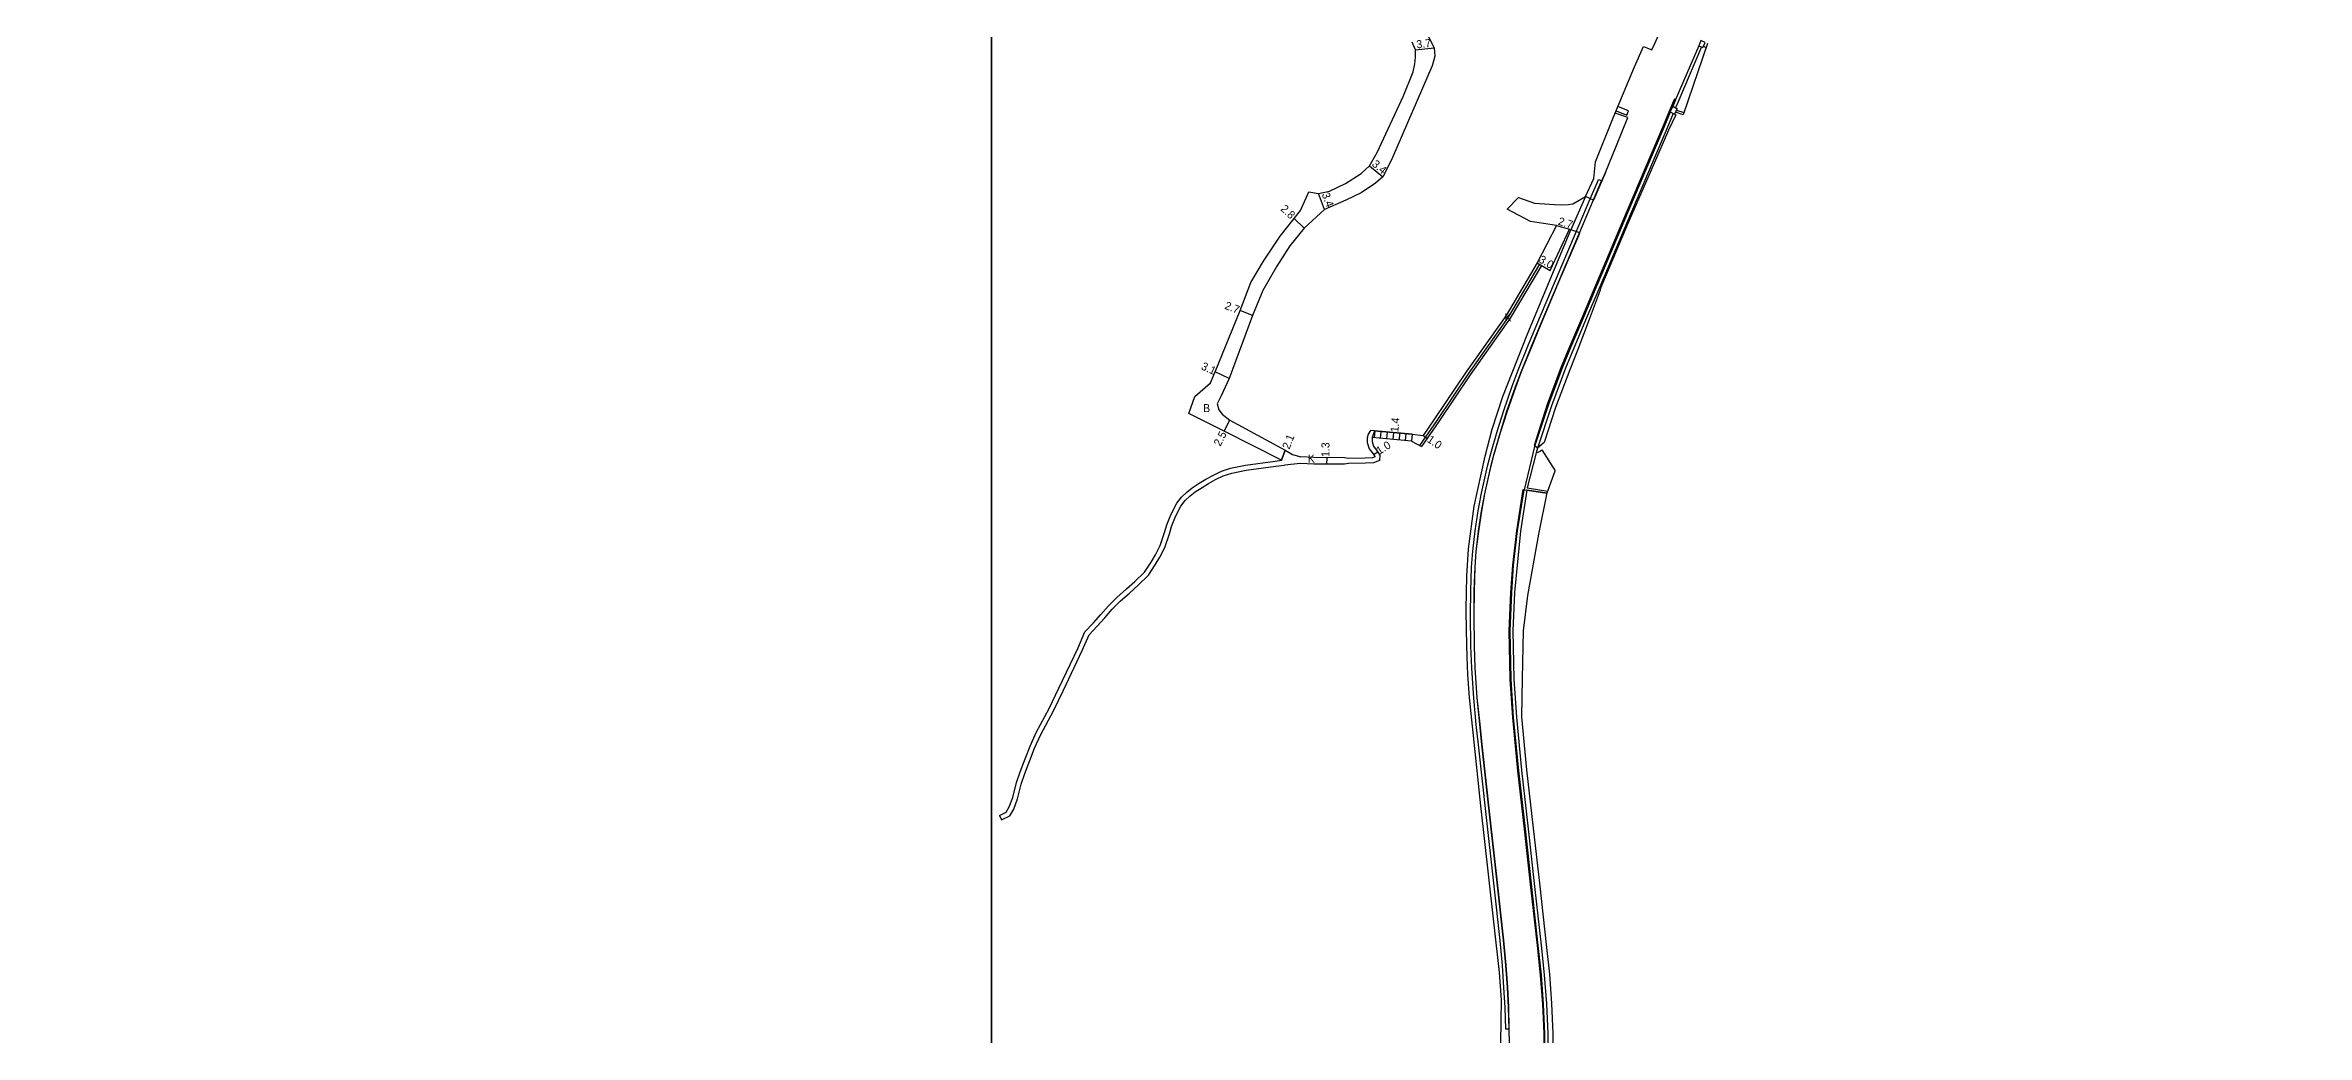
# Model space of a CAD drawing. Header units: metres. Extents: x 0 to 4000, y -96000 to -93000.
# Drawn here: x 1410.8 to 1863, y -95021.9 to -94824 of the extents above; entities that cross this region are included whole.
import ezdxf

# ---------------------------------------------------------------- set-up
doc = ezdxf.new("R2010")
doc.units = ezdxf.units.M
doc.header["$LTSCALE"] = 2.5
for name, color, linetype in [('その他', 7, 'Continuous'), ('側溝・桝', 7, 'Continuous'), ('図郭', 7, 'Continuous'), ('幅員', 7, 'Continuous'), ('歩道・分離帯・安全施設', 7, 'Continuous'), ('舗装', 7, 'Continuous'), ('道路', 7, 'Continuous')]:
    doc.layers.add(name, color=color, linetype=linetype)
doc.styles.get("Standard").update_dxf_attribs({"font": ''})
doc.styles.get('Standard').set_extended_font_data('@MS PGothic')

msp = doc.modelspace()

# ---------------------------------------------------------------- linework, layer by layer
at = {"layer": 'その他'}
for points in [[(1676.58, -94901.09), (1676.13, -94902.46)], [(1676.62, -94901.1), (1676.5, -94902.49)], [(1676.58, -94901.09), (1684.14, -94901.79)], [(1677.87, -94901.21), (1677.74, -94902.61)], [(1679.11, -94901.33), (1678.99, -94902.72)], [(1680.36, -94901.44), (1680.23, -94902.84)], [(1681.6, -94901.55), (1681.48, -94902.95)], [(1682.85, -94901.67), (1682.72, -94903.06)], [(1684.09, -94901.78), (1683.97, -94903.18)], [(1684.14, -94901.79), (1684.01, -94903.18)], [(1684.01, -94903.18), (1676.13, -94902.46)]]:
    msp.add_lwpolyline(points, dxfattribs=at)
at = {"layer": '側溝・桝'}
for points in [[(1741.41, -94824.08), (1741.4, -94824.08), (1736.66, -94835.15), (1736.22, -94836.24)], [(1741.98, -94824.33), (1737.26, -94835.41), (1736.78, -94836.52)], [(1742.88, -94824.44), (1742.34, -94824.23)], [(1735.73, -94837.36), (1735.72, -94837.38), (1734.41, -94840.47), (1730.75, -94849.05), (1726.45, -94859.26), (1722.18, -94869.36), (1720.85, -94872.5), (1718.41, -94878.26), (1715.86, -94884.31), (1714.2, -94888.34), (1711.37, -94895.85), (1708.6, -94904.21), (1706.5, -94912.86)], [(1736.31, -94837.64), (1735.01, -94840.72), (1731.35, -94849.3), (1727.05, -94859.51), (1722.78, -94869.61), (1721.44, -94872.75), (1719, -94878.51), (1716.46, -94884.56), (1714.8, -94888.58), (1711.98, -94896.07), (1709.16, -94904.59)], [(1724.9, -94837.13), (1727.06, -94837.97), (1727.4, -94837.1), (1725.26, -94836.27)], [(1737, -94836.96), (1738.42, -94837.44)], [(1708.89, -94905.48), (1707.13, -94912.52), (1711.24, -94913.17)], [(1702.58, -95103.32), (1703.91, -95093.21), (1706.53, -95073.29), (1708.05, -95062.42), (1709.16, -95053.2), (1709.74, -95047.3), (1710.25, -95041.56), (1710.52, -95036.87), (1710.68, -95032.2), (1710.69, -95027.49), (1710.66, -95021.61), (1710.38, -95015.72), (1709.96, -95009.9), (1709.33, -95003.98), (1708.04, -94992.29), (1706.74, -94980.71), (1705.43, -94969.04), (1704.4, -94958.41), (1703.9, -94950.75), (1703.71, -94941.08), (1704.03, -94933.41), (1704.39, -94927.97), (1705.18, -94921.11), (1706.5, -94912.86)], [(1711.11, -94913.59), (1707.06, -94912.94), (1705.74, -94921.18), (1704.59, -94933.44), (1704.27, -94941.08), (1704.46, -94950.73), (1704.96, -94958.36), (1705.99, -94968.98), (1707.3, -94980.65), (1708.6, -94992.23), (1709.89, -95003.91), (1710.52, -95009.85), (1710.94, -95015.68), (1711.22, -95021.6), (1711.26, -95027.49), (1711.25, -95032.21), (1711.08, -95036.89), (1710.82, -95041.6), (1710.3, -95047.36), (1709.72, -95053.26), (1708.62, -95062.42), (1707.2, -95073.38), (1704.58, -95093.3), (1703.24, -95103.41)]]:
    msp.add_lwpolyline(points, dxfattribs=at)
for points in [[(1741.41, -94824.08), (1742.25, -94824.44), (1742.69, -94823.43), (1741.85, -94823.07)], [(1736.22, -94836.24), (1735.68, -94837.33), (1736.59, -94837.78), (1737.13, -94836.69)], [(1721.39, -94850.82), (1721.96, -94851.07), (1720.28, -94854.98), (1717.35, -94861.9), (1713.15, -94871.77), (1709.61, -94880.07), (1707.83, -94884.41), (1705.91, -94889.21), (1704.73, -94892.34), (1703, -94897.25), (1701.68, -94901.43), (1700.44, -94905.77), (1699.77, -94908.32), (1698.56, -94913.66), (1697.9, -94917.19), (1697.31, -94921.16), (1696.83, -94925.21), (1696.63, -94928.37), (1696.45, -94933.09), (1696.41, -94937.95), (1696.49, -94944.12), (1696.64, -94948.5), (1697.07, -94954.48), (1697.55, -94959.77), (1697.98, -94963.85), (1699.51, -94977.74), (1701.11, -94992.05), (1702.34, -95002.93), (1702.79, -95007.98), (1703.09, -95012.38), (1703.3, -95016.37), (1703.43, -95020.73), (1702.81, -95020.75), (1702.68, -95016.4), (1702.46, -95012.42), (1702.17, -95008.03), (1701.71, -95003), (1700.49, -94992.12), (1698.89, -94977.81), (1697.36, -94963.91), (1696.92, -94959.83), (1696.45, -94954.53), (1696.01, -94948.54), (1695.86, -94944.14), (1695.78, -94937.96), (1695.82, -94933.07), (1696, -94928.34), (1696.21, -94925.15), (1696.69, -94921.08), (1697.29, -94917.09), (1697.95, -94913.54), (1699.16, -94908.18), (1699.84, -94905.6), (1701.08, -94901.25), (1702.41, -94897.05), (1704.14, -94892.13), (1705.33, -94888.98), (1707.24, -94884.18), (1709.04, -94879.83), (1712.57, -94871.53), (1716.77, -94861.65), (1719.7, -94854.73), (1721.14, -94851.4)]]:
    msp.add_lwpolyline(points, close=True, dxfattribs=at)
at = {"layer": '図郭'}
for points in [[(800, -95400), (1600, -95400), (1600, -94800), (800, -94800)], [(1600, -95400), (2400, -95400), (2400, -94800), (1600, -94800)]]:
    msp.add_lwpolyline(points, close=True, dxfattribs=at)
at = {"layer": '幅員'}
for points in [[(1684.8, -94824.9), (1688.48, -94824.52)], [(1675.61, -94848.1), (1678.22, -94850.28)], [(1666.58, -94856.81), (1665.37, -94853.63)], [(1662.54, -94860.55), (1660.49, -94858.64)], [(1712.98, -94860.01), (1715.56, -94860.8)], [(1709.11, -94867.5), (1711.69, -94869.02)], [(1652.21, -94878.05), (1649.7, -94877.06)], [(1647.52, -94890.61), (1644.7, -94889.33)], [(1646.51, -94901.15), (1647.66, -94898.93)], [(1680.34, -94902.85), (1680.47, -94901.45)], [(1657.97, -94906.93), (1658.74, -94904.98)], [(1676.4, -94905.85), (1677.25, -94905.32)], [(1686.31, -94902), (1687.13, -94902.57)], [(1667.08, -94907.76), (1667.09, -94906.46)]]:
    msp.add_lwpolyline(points, dxfattribs=at)
at = {"layer": '歩道・分離帯・安全施設'}
for points in [[(1709.16, -94904.59), (1708.64, -94904.09), (1708.54, -94903.99), (1711.17, -94895.79), (1714, -94888.26), (1715.67, -94884.23), (1718.21, -94878.18), (1720.65, -94872.41), (1721.99, -94869.27), (1726.26, -94859.18), (1730.55, -94848.97), (1734.22, -94840.38), (1735.52, -94837.3), (1736.58, -94834.79), (1736.77, -94834.88), (1736.22, -94836.24), (1737.13, -94836.69), (1736.79, -94837.38)], [(1736.77, -94834.88), (1736.58, -94834.79), (1735.52, -94837.3), (1734.22, -94840.38), (1730.55, -94848.97), (1726.26, -94859.18), (1721.99, -94869.27), (1720.65, -94872.41), (1718.21, -94878.18), (1715.67, -94884.23), (1714, -94888.26), (1711.17, -94895.79), (1708.54, -94903.99), (1708.64, -94904.09)], [(1720.39, -94854.99), (1722.76, -94849.42), (1724.97, -94844.02), (1727.23, -94838.45)], [(1722.76, -94849.42), (1724.97, -94844.02), (1727.23, -94838.45), (1724.73, -94837.56)], [(1722.76, -94849.42), (1724.97, -94844.02), (1727.23, -94838.45), (1724.73, -94837.56)], [(1736.58, -94834.79), (1735.52, -94837.3)], [(1722.76, -94849.42), (1720.39, -94854.99), (1718.78, -94854.27)], [(1722.76, -94849.42), (1720.39, -94854.99), (1718.78, -94854.27)], [(1717.41, -94862.05), (1717.63, -94861.51), (1715.82, -94860.89)], [(1717.41, -94862.05), (1717.63, -94861.51), (1715.82, -94860.89)], [(1703.59, -95023.67), (1703.52, -95020.66), (1703.44, -95016.36), (1703.23, -95012.34), (1702.93, -95007.95), (1702.45, -95002.91), (1701.21, -94992.03), (1699.62, -94977.72), (1698.09, -94963.81), (1697.68, -94959.75), (1697.14, -94954.47), (1696.71, -94948.5), (1696.58, -94944.12), (1696.49, -94937.95), (1696.56, -94933.09), (1696.72, -94928.36), (1696.94, -94925.22), (1697.41, -94921.17), (1698.03, -94917.19), (1698.66, -94913.69), (1699.86, -94908.36), (1700.54, -94905.77), (1701.77, -94901.44), (1703.08, -94897.27), (1704.83, -94892.39), (1706, -94889.22), (1707.94, -94884.4), (1709.75, -94880.05), (1713.24, -94871.8), (1717.41, -94862.05), (1717.63, -94861.51)], [(1703.59, -95023.67), (1703.52, -95020.66), (1703.44, -95016.36), (1703.23, -95012.34), (1702.93, -95007.95), (1702.45, -95002.91), (1701.21, -94992.03), (1699.62, -94977.72), (1698.09, -94963.81), (1697.68, -94959.75), (1697.14, -94954.47), (1696.71, -94948.5), (1696.58, -94944.12), (1696.49, -94937.95), (1696.56, -94933.09), (1696.72, -94928.36), (1696.94, -94925.22), (1697.41, -94921.17), (1698.03, -94917.19), (1698.66, -94913.69), (1699.86, -94908.36), (1700.54, -94905.77), (1701.77, -94901.44), (1703.08, -94897.27), (1704.83, -94892.39), (1706, -94889.22), (1707.94, -94884.4), (1709.75, -94880.05), (1713.24, -94871.8), (1717.41, -94862.05)], [(1703.59, -95023.67), (1703.52, -95020.66), (1703.44, -95016.36), (1703.23, -95012.34), (1702.93, -95007.95), (1702.45, -95002.91), (1701.21, -94992.03), (1699.62, -94977.72), (1698.09, -94963.81), (1697.68, -94959.75), (1697.14, -94954.47), (1696.71, -94948.5), (1696.58, -94944.12), (1696.49, -94937.95), (1696.56, -94933.09), (1696.72, -94928.36), (1696.94, -94925.22), (1697.41, -94921.17), (1698.03, -94917.19), (1698.66, -94913.69), (1699.86, -94908.36), (1700.54, -94905.77), (1701.77, -94901.44), (1703.08, -94897.27), (1704.83, -94892.39), (1706, -94889.22), (1707.94, -94884.4), (1709.75, -94880.05), (1713.24, -94871.8), (1717.41, -94862.05)], [(1685.64, -94904.03), (1689.08, -94899.04), (1695.37, -94889.67), (1703.39, -94878.35), (1709.63, -94867.8)], [(1720.65, -94872.41), (1718.21, -94878.18), (1715.67, -94884.23), (1714, -94888.26), (1711.17, -94895.79), (1708.54, -94903.99)], [(1710.52, -95027.49), (1710.48, -95021.62), (1710.21, -95015.73), (1709.79, -95009.91), (1709.16, -95003.99), (1707.87, -94992.31), (1706.57, -94980.73), (1705.26, -94969.06), (1704.23, -94958.42), (1703.73, -94950.76), (1703.54, -94941.08), (1703.85, -94933.4), (1704.22, -94927.95), (1705.01, -94921.08), (1706.33, -94912.83), (1706.5, -94912.86), (1707.06, -94912.94), (1711.11, -94913.59)], [(1710.52, -95027.49), (1710.48, -95021.62), (1710.21, -95015.73), (1709.79, -95009.91), (1709.16, -95003.99), (1707.87, -94992.31), (1706.57, -94980.73), (1705.26, -94969.06), (1704.23, -94958.42), (1703.73, -94950.76), (1703.54, -94941.08), (1703.85, -94933.4), (1704.22, -94927.95), (1705.01, -94921.08), (1706.33, -94912.83)], [(1707.97, -95063.05), (1707.88, -95062.43), (1708.99, -95053.18), (1709.57, -95047.29), (1710.08, -95041.54), (1710.35, -95036.86), (1710.51, -95032.2), (1710.52, -95027.49), (1710.48, -95021.62), (1710.21, -95015.73), (1709.79, -95009.91), (1709.16, -95003.99), (1707.87, -94992.31), (1706.57, -94980.73), (1705.26, -94969.06), (1704.23, -94958.42), (1703.73, -94950.76), (1703.54, -94941.08), (1703.85, -94933.4), (1704.22, -94927.95), (1705.01, -94921.08), (1706.33, -94912.83), (1706.5, -94912.86)]]:
    msp.add_lwpolyline(points, dxfattribs=at)
at = {"layer": '舗装'}
msp.add_lwpolyline([(1658.74, -94904.98), (1657.97, -94906.93)], dxfattribs=at)
at = {"layer": '道路'}
for points in [[(1720.42, -94850.62), (1720.77, -94847.28), (1724.33, -94838.52), (1726.18, -94834.02), (1728.59, -94828.32), (1730.34, -94824.25), (1732.04, -94824.93), (1732.62, -94823.62), (1737.27, -94813.09), (1737.14, -94812.5)], [(1657.97, -94906.93), (1646.51, -94901.15), (1639.48, -94897.61), (1640.65, -94894.25), (1643.76, -94891.49), (1644.7, -94889.33), (1649.7, -94877.06), (1651.84, -94871.46), (1654.4, -94867.15), (1657.69, -94862.16), (1660.49, -94858.64), (1661.78, -94857.01), (1663.46, -94853.3), (1665.37, -94853.63), (1667.55, -94853.18), (1670.76, -94851.65), (1673.9, -94849.62), (1675.61, -94848.1), (1677.11, -94845.42), (1682.35, -94834.14), (1684.29, -94829.33), (1684.63, -94827.69), (1684.79, -94826.36), (1684.8, -94824.9), (1684.14, -94823.41)], [(1687.01, -94821.54), (1688.48, -94824.52), (1688.66, -94826.16), (1688.09, -94828.09), (1680.15, -94846.43), (1678.84, -94849.17), (1678.22, -94850.28), (1676.75, -94851.54), (1673.91, -94853.52), (1670.88, -94854.96), (1666.58, -94856.81), (1662.54, -94860.55), (1659.65, -94864.07), (1657.02, -94868.19), (1654.23, -94873.06), (1652.21, -94878.05), (1647.52, -94890.61), (1645.95, -94894.12), (1645.11, -94895.71), (1645.45, -94896.89), (1646.11, -94897.75), (1647.66, -94898.93), (1658.74, -94904.98)], [(1743.15, -94823.64), (1738.27, -94837.88)], [(1738.27, -94837.88), (1736.79, -94837.38), (1736.59, -94837.78), (1736.85, -94837.9), (1735.36, -94841), (1731.71, -94849.42), (1727.23, -94859.63), (1723.1, -94869.46), (1721.74, -94872.59), (1721.67, -94872.95), (1719.5, -94878.85), (1717.26, -94884.81), (1715.61, -94888.91), (1712.76, -94896.43), (1710.48, -94903.46), (1709.16, -94904.59)], [(1718.78, -94854.27), (1720.42, -94850.62)], [(1705.36, -94854.42), (1703.12, -94856.8)], [(1705.36, -94854.42), (1708.54, -94855.6), (1712.55, -94855.85), (1713.95, -94855.92), (1715.39, -94855.87), (1716.26, -94855.69), (1718.78, -94854.27)], [(1718.78, -94854.27), (1715.82, -94860.89)], [(1712.98, -94860.01), (1707.77, -94859.24), (1703.12, -94856.8)], [(1707.09, -94881.88), (1715.82, -94860.89)], [(1712.98, -94860.01), (1709.11, -94867.5)], [(1709.97, -94868.01), (1711.69, -94869.02), (1715.56, -94860.8)], [(1715.56, -94860.8), (1715.82, -94860.89)], [(1709.97, -94868.01), (1703.72, -94878.57), (1695.7, -94889.9), (1689.41, -94899.26), (1685.97, -94904.26)], [(1709.11, -94867.5), (1702.88, -94878.02), (1694.88, -94889.33), (1688.58, -94898.7), (1686.31, -94902)], [(1701.86, -95023.46), (1701.91, -95019.13), (1701.96, -95014.84), (1701.58, -95009.4), (1699.43, -94990.36), (1697.85, -94976.11), (1695.56, -94954.4), (1695.25, -94949.8), (1695.12, -94946.37), (1694.95, -94941.08), (1694.93, -94936.73), (1695.02, -94930.18), (1695.39, -94924.67), (1696.51, -94916.14), (1698.69, -94906.16), (1700.11, -94900.76), (1702.25, -94894.25), (1707.09, -94881.88)], [(1675.81, -94901.02), (1675.28, -94901.76), (1675.09, -94902.5), (1675.1, -94903.43), (1675.49, -94904.67), (1676.31, -94905.71), (1676.62, -94906.21), (1676.62, -94906.32), (1676.19, -94906.47), (1674.73, -94906.53), (1671.35, -94906.64), (1670.55, -94906.48)], [(1684.14, -94901.79), (1676.58, -94901.09), (1675.81, -94901.02)], [(1684.14, -94901.79), (1686.31, -94902)], [(1658.74, -94904.98), (1660.16, -94905.82), (1661.82, -94906.32)], [(1676.13, -94902.46), (1676.09, -94902.62), (1676.1, -94903.26), (1676.39, -94904.19), (1677.13, -94905.14), (1677.63, -94905.94), (1677.58, -94907.04), (1676.38, -94907.46), (1674.77, -94907.53), (1671.38, -94907.64), (1670.55, -94907.78)], [(1684.01, -94903.18), (1676.13, -94902.46)], [(1684.01, -94903.18), (1685.97, -94904.26)], [(1709.16, -94904.59), (1708.89, -94905.48), (1709.32, -94905.37), (1709.73, -94905.17), (1710.07, -94904.92)], [(1710.07, -94904.92), (1712.73, -94909.1)], [(1601.57, -94978), (1602.92, -94977.34), (1603.55, -94976.3), (1604.24, -94974.42), (1604.97, -94971.43), (1605.75, -94969.28), (1606.71, -94966.65), (1607.7, -94964.15), (1608.93, -94961.39), (1611.52, -94956.6), (1613.48, -94952.52), (1617.24, -94944.59), (1618.68, -94941.3), (1620.39, -94939.49), (1621.88, -94937.82), (1623.37, -94936.09), (1625.03, -94934.41), (1626.99, -94932.7), (1628.67, -94931.23), (1630.59, -94929.33), (1631.9, -94927.34), (1632.78, -94925.87), (1633.72, -94924), (1634.61, -94921.4), (1635.08, -94919.89), (1635.71, -94918.21), (1636.3, -94916.94), (1637.05, -94915.58), (1637.98, -94914.38), (1639.06, -94913.34), (1640.13, -94912.47), (1641.55, -94911.57), (1642.87, -94910.73), (1644.37, -94909.95), (1645.98, -94909.18), (1647.8, -94908.57), (1650.77, -94907.94), (1656.69, -94907.17)], [(1602.01, -94978.9), (1603.63, -94978.11), (1604.45, -94976.73), (1605.2, -94974.71), (1605.93, -94971.72), (1606.68, -94969.62), (1607.65, -94967), (1608.62, -94964.54), (1609.83, -94961.83), (1612.41, -94957.05), (1614.38, -94952.95), (1618.15, -94945.01), (1619.53, -94941.86), (1621.12, -94940.16), (1622.63, -94938.48), (1624.1, -94936.76), (1625.71, -94935.14), (1627.65, -94933.46), (1629.35, -94931.96), (1631.37, -94929.97), (1632.74, -94927.87), (1633.66, -94926.35), (1634.64, -94924.39), (1635.56, -94921.71), (1636.02, -94920.21), (1636.63, -94918.59), (1637.19, -94917.4), (1637.88, -94916.13), (1638.72, -94915.05), (1639.72, -94914.09), (1640.71, -94913.29), (1642.09, -94912.41), (1643.37, -94911.6), (1644.81, -94910.85), (1646.35, -94910.11), (1648.07, -94909.54), (1650.93, -94908.93), (1656.82, -94908.16)], [(1656.69, -94907.17), (1657.97, -94906.93)], [(1656.82, -94908.16), (1658.59, -94907.97)], [(1661.76, -94907.62), (1658.59, -94907.97)], [(1670.55, -94907.78), (1664.43, -94907.74), (1661.76, -94907.62)], [(1670.55, -94906.48), (1664.46, -94906.44), (1661.82, -94906.32)], [(1712.34, -95027.49), (1712.31, -95021.57), (1712.03, -95015.61), (1711.61, -95009.75), (1710.97, -95003.8), (1709.68, -94992.11), (1708.38, -94980.53), (1707.07, -94968.87), (1706.04, -94958.25), (1706.14, -94950.62), (1706.34, -94941.11), (1707.27, -94934.03), (1709.45, -94921.75), (1711.13, -94913.47), (1712.73, -94909.1)], [(1601.57, -94978), (1602.01, -94978.9)]]:
    msp.add_lwpolyline(points, dxfattribs=at)

# ---------------------------------------------------------------- texts
at = {"layer": '幅員'}
for s, rotation, p in [('3.7', 5.9034, (1685.04, -94824.62)), ('3.4', 320.1062, (1675.93, -94847.99)), ('2.8', 317.0118, (1657.67, -94856.88)), ('3.4', 290.844, (1665.99, -94853.8)), ('2.7', 342.9046, (1713.17, -94859.85)), ('3.0', 329.3971, (1709.28, -94867.27)), ('2.7', 338.3759, (1646.49, -94876.64)), ('3.1', 335.4857, (1641.78, -94888.73)), ('2.5', 62.7841, (1645.75, -94904.3)), ('1.4', 84.7623, (1681.33, -94901.42)), ('2.1', 68.5939, (1659.55, -94904.9)), ('1.3', 89.6255, (1667.56, -94906.32)), ('1.0', 31.9222, (1677.54, -94905.92)), ('1.0', 325.4589, (1686.95, -94903.18))]:
    msp.add_text(s, height=1.6, rotation=rotation, dxfattribs=at).set_placement(p)
at = {"layer": '舗装'}
for s, p in [('K', (1702.55, -94879.17)), ('B', (1642.32, -94897.35)), ('K', (1663.23, -94907.45))]:
    msp.add_text(s, height=1.6, dxfattribs=at).set_placement(p)

doc.saveas('drawing.dxf')
